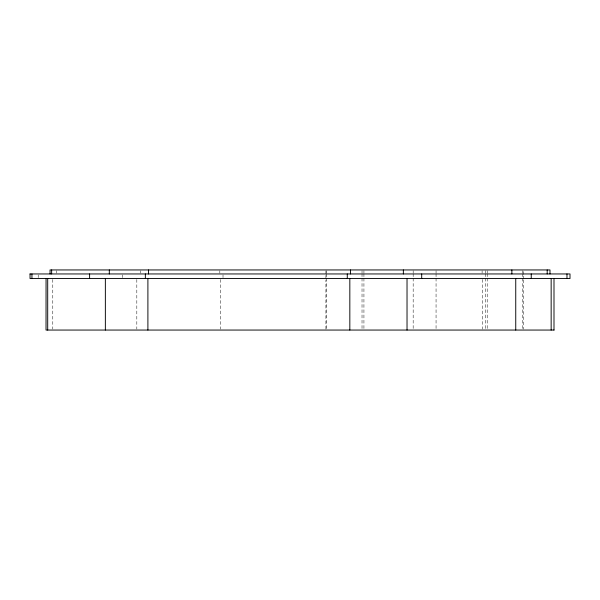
<?xml version="1.0" encoding="UTF-8"?>
<svg xmlns="http://www.w3.org/2000/svg" width="600" height="600" viewBox="0 0 600 600"><rect width="100%" height="100%" fill="white"/><g stroke="black" fill="none" stroke-linecap="round" stroke-linejoin="round"><path stroke-width="0.45" stroke-dasharray="3 2.25" d="M325.913 329.138L325.913 279.968M523.32 279.968L523.32 329.138M523.32 279.053L523.32 275.415M523.32 274.5L523.32 270.862M522.787 270.697L522.787 272.955M522.787 273.705L522.787 277.462M522.787 278.212L522.787 329.303M487.2 270.697L487.2 272.955M487.2 273.705L487.2 277.462M487.2 278.212L487.2 329.303M485.295 270.697L485.295 272.955M485.295 273.705L485.287 277.62M485.295 278.212L485.295 329.303M482.737 279.472L482.737 329.115M482.1 270.75L482.1 273.157M436.058 270.697L436.058 272.955M436.058 273.705L436.058 277.462M436.058 278.212L436.058 329.303M413.168 270.697L413.168 272.955M413.168 273.705L413.168 277.462M413.168 278.212L413.168 329.303M363.93 270.697L363.93 272.955M363.93 273.705L363.93 277.462M363.93 278.212L363.93 329.303M362.025 270.697L362.025 272.955M362.025 273.705L362.025 277.462M362.025 278.212L362.025 329.303M326.438 270.697L326.438 272.955M326.438 273.705L326.438 277.462M326.438 278.212L326.438 329.303M325.913 270.862L325.913 274.5M325.913 275.415L325.913 279.053M223.013 274.875L223.013 277.62M220.462 279.472L220.462 329.115M219.825 270.75L219.825 273.157M140.468 270.75L140.468 273.157M136.822 279.472L136.822 329.115M122.235 274.875L122.235 277.62M56.43 270.75L56.43 273.157M52.785 279.472L52.785 329.115M38.205 274.875L38.205 277.62"/><path stroke-width="0.9" d="M554.048 330.053L46.027 330.053L46.057 278.535M566.977 273.952L566.977 278.535M553.995 278.535L553.995 330.053M551.153 278.535L551.153 330.053M549.99 273.952L549.99 269.947L50.032 269.947L50.062 273.952M547.192 269.947L547.192 273.952M531.24 273.952L531.24 278.535M515.745 278.535L515.745 330.053M511.868 269.947L511.868 273.952M421.702 273.952L421.702 278.535M407.025 278.535L407.025 330.053M403.357 269.947L403.357 273.952M350.468 269.947L350.468 273.952M349.83 278.535L349.83 330.053M347.28 273.952L347.28 278.535M148.538 269.947L148.538 273.952M147.9 278.535L147.9 330.053M145.358 273.952L145.358 278.535M109.305 269.947L109.305 273.952M105.36 278.535L105.36 330.053M89.602 273.952L89.602 278.535M51.645 269.947L51.645 273.952M47.7 278.535L47.7 330.053M31.943 273.952L31.943 278.535M30.037 273.952L30.037 278.535L570 278.535L570 273.952L30 273.952"/></g></svg>
